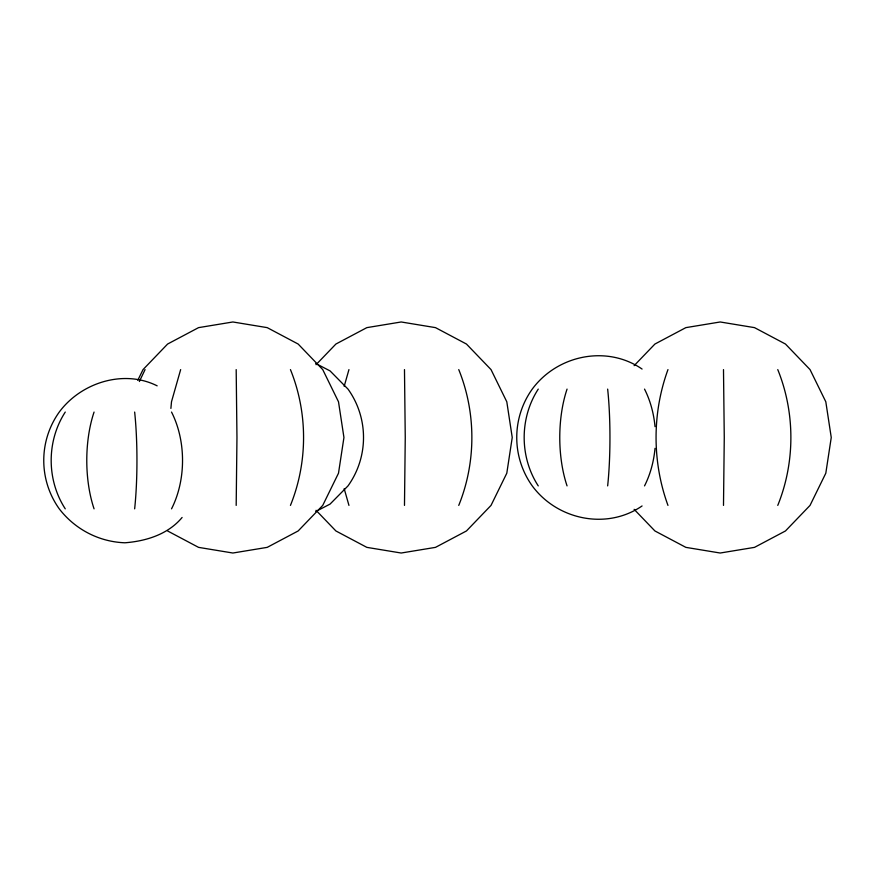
<?xml version="1.0" encoding="UTF-8"?>
<svg xmlns="http://www.w3.org/2000/svg" width="875" height="875" viewBox="0 0 875 875"><rect width="100%" height="100%" fill="white"/><g stroke="black" fill="none" stroke-linecap="round" stroke-linejoin="round"><path stroke-width="1.31" d="M236.184 505.4L236.961 437.5L236.184 369.6M404.48 505.4L405.256 437.5L404.48 369.6M723.494 505.4L724.27 437.5L723.494 369.6M170.898 408.417L171.489 401.8L180.655 369.6M344.181 386.345L348.95 369.6M667.964 369.6C652.094 413.153 652.094 461.847 667.964 505.4M290.445 505.4C307.934 462.197 307.934 412.803 290.445 369.6M458.752 505.4C476.23 462.197 476.23 412.803 458.752 369.6M777.766 505.4C795.244 462.197 795.244 412.803 777.766 369.6M139.366 381.522L145.075 369.6M137.769 380.33L143.03 369.6L167.606 344.039L198.559 327.633L232.881 321.978L267.203 327.633L298.156 344.039L322.733 369.6L338.505 401.8L343.941 437.5L338.505 473.2L322.733 505.4L298.156 530.961L267.203 547.367L232.881 553.022L198.559 547.367L167.606 530.961M316.05 364.689L335.902 344.039L366.855 327.633L401.177 321.978L435.498 327.633L466.452 344.039L491.028 369.6L506.8 401.8L512.236 437.5L506.8 473.2L491.028 505.4L466.452 530.961L435.498 547.367L401.177 553.022L366.855 547.367L335.902 530.961L316.05 510.311M634.123 365.673L654.916 344.039L685.869 327.633L720.191 321.978L754.513 327.633L785.466 344.039L810.042 369.6L825.814 401.8L831.25 437.5L825.814 473.2L810.042 505.4L785.466 530.961L754.513 547.367L720.191 553.022L685.869 547.367L654.916 530.961L634.123 509.327M182.098 517.475C168.164 534.319 146.059 541.166 124.928 542.784C99.028 541.877 75.042 529.364 59.259 508.845A82.338 81.178 -90 0 1 59.259 412.059C81.036 382.583 123.769 369.042 157.161 385.842M315.755 511.492L330.05 504.109L348.009 485.898A82.338 81.178 90 0 0 348.009 389.102L330.05 370.891L315.755 363.508M642.075 505.958C606.758 530.25 557.342 519.947 532.252 485.898A82.338 81.178 -90 0 1 532.252 389.102C557.342 355.053 606.758 344.75 642.075 369.042M344.181 488.655L348.95 505.4M607.655 389.102A82.338 12.02 90 0 1 607.655 485.898M644.525 389.102A82.338 57.597 90 0 1 655.025 426.661M655.025 448.339A82.338 57.597 90 0 1 644.525 485.898M538.256 485.898A82.338 73.752 90 0 1 538.256 389.102M567.055 485.898A82.338 38.15 90 0 1 567.055 389.102M134.652 412.059A82.338 12.02 -90 0 1 134.652 508.845M171.533 412.059A82.338 57.597 -90 0 1 171.533 508.845M65.264 508.845A82.338 73.752 -90 0 1 65.264 412.059M94.062 508.845A82.338 38.15 90 0 1 94.062 412.059"/></g></svg>
